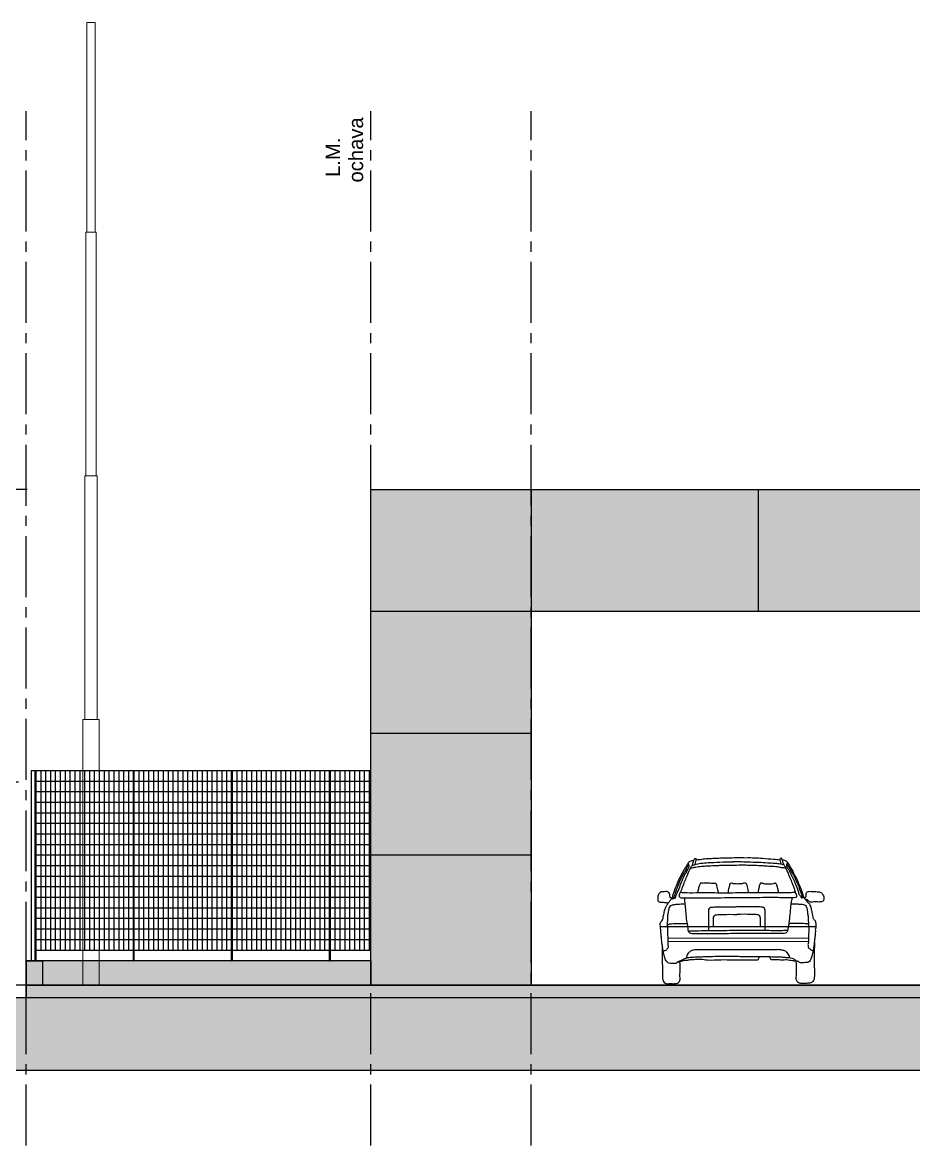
# Model space of a CAD drawing. Header units: inches. Extents: x -309 to 190, y -1585 to -1350.
# Drawn here: x -66.44 to -55.48, y -1454.48 to -1440.66 of the extents above; entities that cross this region are included whole.
import ezdxf

# ---------------------------------------------------------------- set-up
doc = ezdxf.new("R2010")
doc.units = ezdxf.units.IN
doc.header["$MEASUREMENT"] = 0
doc.header["$PDMODE"] = 3
doc.linetypes.add('CENTER2', pattern=[1.125, 0.75, -0.125, 0.125, -0.125])
doc.linetypes.add('HIDDEN', pattern=[0.375, 0.25, -0.125])
doc.layers.get('0').update_dxf_attribs({"color": 9, "linetype": 'CONTINUOUS'})
doc.layers.get('DEFPOINTS').update_dxf_attribs({"color": 9, "linetype": 'CONTINUOUS'})
for name, color, linetype in [('0.50', 9, 'CONTINUOUS'), ('CARP', 9, 'CONTINUOUS'), ('color gris', 9, 'CONTINUOUS'), ('COLOR MURO MUNI', 9, 'CONTINUOUS'), ('condensador', 9, 'HIDDEN'), ('COTAS 1.75', 9, 'CONTINUOUS'), ('lm', 9, 'HIDDEN'), ('referencias', 9, 'CONTINUOUS'), ('TEXT-CARP', 9, 'CONTINUOUS')]:
    doc.layers.add(name, color=color, linetype=linetype)
doc.layers.add('cota', color=9, linetype='CONTINUOUS', lineweight=9)
doc.styles.add('ARIAL', font='arial.ttf', dxfattribs={"height": 0.225})
doc.styles.add('COTAS', font='arial.ttf')
doc.dimstyles.new('FMR75', dxfattribs={"dimtxt": 0.13, "dimasz": 0.075, "dimexe": 0, "dimexo": 0, "dimgap": 0.06, "dimtad": 1, "dimzin": 4, "dimdsep": 46, "dimtxsty": 'COTAS', "dimblk1": 'ARCHTICK', "dimblk2": 'ARCHTICK', "dimsah": 1, "dimcen": 0.2, "dimclrd": 256, "dimclre": 9, "dimclrt": 2, "dimadec": 0, "dimazin": 0, "dimtfac": 1, "dimtmove": 2, "dimatfit": 3, "dimldrblk": 'ARCHTICK', "dimfxl": 1, "dimtvp": -0.8, "dimtolj": 1, "dimtzin": 0, "dimarcsym": 0})

# ---------------------------------------------------------------- blocks, each defined once
blk = doc.blocks.new('_ARCHTICK')
at = {"color": 0, "linetype": 'ByBlock', "const_width": 0.15}
blk.add_lwpolyline([(-0.5, -0.5), (0.5, 0.5)], dxfattribs=at)
blk = doc.blocks.new('*D100')
at = {"layer": 'COTAS 1.75', "color": 7, "lineweight": -2, "transparency": 16777216}
for p, q in [((-66.492, -1450.009), (-66.848, -1450.009)), ((-66.318, -1452.509), (-66.848, -1452.509))]:
    blk.add_line(p, q, dxfattribs=at)
at = {"layer": 'COTAS 1.75', "lineweight": -2, "transparency": 16777216}
blk.add_line((-66.848, -1452.509), (-66.848, -1450.009), dxfattribs=at)
at = {"layer": 'DEFPOINTS', "color": 0, "transparency": 16777216}
for p in [(-66.848, -1450.009), (-66.492, -1450.009), (-66.318, -1452.509)]:
    blk.add_point(p, dxfattribs=at)
at = {"layer": 'COTAS 1.75', "lineweight": -2, "transparency": 16777216, "xscale": 0.075, "yscale": 0.075, "zscale": 0.075}
for p, rotation in [((-66.848, -1450.009), 90), ((-66.848, -1452.509), 270)]:
    blk.add_blockref('_ARCHTICK', p, dxfattribs=dict(at, rotation=rotation))
at = {"layer": 'COTAS 1.75', "color": 2, "transparency": 16777216, "insert": (-67.011, -1451.259), "char_height": 0.2, "attachment_point": 5, "rotation": 90, "style": 'COTAS'}
blk.add_mtext('\\A1;2.50', dxfattribs=at)
blk = doc.blocks.new('*D101')
at = {"layer": 'COTAS 1.75', "color": 7, "lineweight": -2, "transparency": 16777216}
for p, q in [((-66.384, -1446.409), (-66.848, -1446.409)), ((-66.492, -1450.009), (-66.848, -1450.009))]:
    blk.add_line(p, q, dxfattribs=at)
at = {"layer": 'COTAS 1.75', "lineweight": -2, "transparency": 16777216}
blk.add_line((-66.848, -1450.009), (-66.848, -1446.409), dxfattribs=at)
at = {"layer": 'DEFPOINTS', "color": 0, "transparency": 16777216}
for p in [(-66.848, -1446.409), (-66.384, -1446.409), (-66.492, -1450.009)]:
    blk.add_point(p, dxfattribs=at)
at = {"layer": 'COTAS 1.75', "lineweight": -2, "transparency": 16777216, "xscale": 0.075, "yscale": 0.075, "zscale": 0.075}
for p, rotation in [((-66.848, -1446.409), 90), ((-66.848, -1450.009), 270)]:
    blk.add_blockref('_ARCHTICK', p, dxfattribs=dict(at, rotation=rotation))
at = {"layer": 'COTAS 1.75', "color": 2, "transparency": 16777216, "insert": (-67.011, -1448.209), "char_height": 0.2, "attachment_point": 5, "rotation": 90, "style": 'COTAS'}
blk.add_mtext('\\A1;3.60', dxfattribs=at)
blk = doc.blocks.new('qweqe')
at = {"color": 7}
for p, q in [((547.469, 120.459), (547.485, 120.458)), ((548.534, 120.457), (548.518, 120.456)), ((547.043, 119.614), (548.956, 119.614)), ((547.137, 119.477), (548.87, 119.473)), ((547.137, 119.434), (548.865, 119.43))]:
    blk.add_line(p, q, dxfattribs=at)
for points, knots in [([(547.399, 120.413), (547.368, 120.37), (547.363, 120.358), (547.345, 120.331), (547.325, 120.292), (547.303, 120.243), (547.273, 120.2), (547.257, 120.142), (547.23, 120.093), (547.216, 120.045), (547.205, 120.012), (547.199, 119.99), (547.193, 119.974), (547.184, 119.96), (547.166, 119.947), (547.152, 119.919), (547.121, 119.902), (547.116, 119.874), (547.104, 119.857), (547.104, 119.835), (547.095, 119.808), (547.088, 119.774), (547.084, 119.746), (547.081, 119.725), (547.072, 119.715), (547.065, 119.701), (547.049, 119.69), (547.047, 119.67), (547.045, 119.648), (547.044, 119.629), (547.043, 119.612), (547.045, 119.601), (547.054, 119.59), (547.047, 119.569), (547.052, 119.539), (547.053, 119.502), (547.063, 119.453), (547.064, 119.399), (547.076, 119.342), (547.083, 119.29), (547.095, 119.249), (547.103, 119.22), (547.116, 119.199), (547.131, 119.179), (547.161, 119.176), (547.191, 119.173), (547.22, 119.172), (547.243, 119.174), (547.253, 119.185), (547.264, 119.191), (547.274, 119.193), (547.288, 119.191), (547.296, 119.206), (547.312, 119.218), (547.338, 119.225), (547.369, 119.234), (547.413, 119.235), (547.471, 119.244), (547.544, 119.242), (547.63, 119.246), (547.751, 119.245), (547.874, 119.243), (547.988, 119.249), (548.086, 119.249), (548.193, 119.248), (548.301, 119.249), (548.383, 119.246), (548.445, 119.244), (548.502, 119.242), (548.561, 119.238), (548.614, 119.235), (548.66, 119.224), (548.694, 119.205), (548.725, 119.192), (548.747, 119.179), (548.757, 119.168), (548.767, 119.165), (548.79, 119.166), (548.818, 119.165), (548.851, 119.164), (548.87, 119.18), (548.889, 119.195), (548.898, 119.222), (548.907, 119.25), (548.918, 119.283), (548.924, 119.319), (548.928, 119.358), (548.934, 119.397), (548.941, 119.436), (548.943, 119.479), (548.949, 119.52), (548.953, 119.562), (548.954, 119.599), (548.959, 119.629), (548.96, 119.652), (548.956, 119.667), (548.944, 119.682), (548.933, 119.699), (548.92, 119.717), (548.923, 119.736), (548.92, 119.757), (548.911, 119.782), (548.908, 119.81), (548.901, 119.836), (548.886, 119.861), (548.872, 119.891), (548.85, 119.921), (548.833, 119.945), (548.819, 119.962), (548.802, 119.96), (548.79, 119.967), (548.771, 119.968), (548.768, 119.994), (548.746, 120.036), (548.723, 120.097), (548.701, 120.159), (548.677, 120.213), (548.651, 120.261), (548.629, 120.304), (548.616, 120.329), (548.607, 120.345), (548.604, 120.358), (548.604, 120.372), (548.608, 120.385), (548.613, 120.397), (548.61, 120.409), (548.601, 120.415), (548.586, 120.426), (548.567, 120.431), (548.552, 120.435), (548.544, 120.436), (548.544, 120.437)], [0.1427516, 0.1427516, 0.1427516, 0.1427516, 0.1441207, 0.1491577, 0.1592131, 0.1662954, 0.1767689, 0.1855494, 0.1967554, 0.2051715, 0.2106866, 0.2148044, 0.2165516, 0.2192272, 0.2231216, 0.2279667, 0.2344574, 0.2396988, 0.2417508, 0.2447679, 0.2503915, 0.2562398, 0.2625008, 0.2646156, 0.2670974, 0.2692619, 0.2723491, 0.2761324, 0.2791232, 0.2837165, 0.2857809, 0.2876726, 0.2890104, 0.2927793, 0.2976017, 0.3047458, 0.3115836, 0.3228817, 0.3319707, 0.341553, 0.3493995, 0.3535351, 0.3570373, 0.3619053, 0.3651923, 0.3718659, 0.3771463, 0.3804333, 0.3827283, 0.3845789, 0.3866954, 0.3880729, 0.3909937, 0.3942555, 0.398394, 0.4040732, 0.4109949, 0.4202495, 0.4340319, 0.4481112, 0.4641835, 0.4954098, 0.51109, 0.5223418, 0.545301, 0.5652758, 0.5772893, 0.5873935, 0.5965795, 0.6064622, 0.6172914, 0.6239172, 0.6299773, 0.6370636, 0.6412013, 0.6429937, 0.6444456, 0.6465118, 0.6543688, 0.6589833, 0.6626123, 0.6668312, 0.6710489, 0.6763449, 0.6821303, 0.6886547, 0.6948862, 0.702056, 0.7087711, 0.7149814, 0.7239743, 0.7301846, 0.7361529, 0.7430687, 0.7453625, 0.747978, 0.7507787, 0.7551725, 0.7585599, 0.7610831, 0.7645543, 0.7695644, 0.7744681, 0.7790389, 0.7829391, 0.7892012, 0.7959495, 0.8016858, 0.8046248, 0.8060023, 0.8100116, 0.8119047, 0.8143755, 0.8213364, 0.8372718, 0.8468576, 0.8551737, 0.8673872, 0.8746748, 0.879399, 0.8819641, 0.8838557, 0.8861495, 0.8889869, 0.8911018, 0.8925526, 0.894527, 0.8969663, 0.9012549, 0.9047667, 0.9051149, 0.9051149, 0.9051149, 0.9051149]), ([(547.395, 120.407), (547.397, 120.401), (547.402, 120.39), (547.409, 120.374), (547.403, 120.359), (547.396, 120.343), (547.381, 120.324), (547.364, 120.294), (547.35, 120.254), (547.326, 120.218), (547.312, 120.177), (547.293, 120.138), (547.275, 120.092), (547.259, 120.052), (547.255, 120.019), (547.238, 120.002), (547.233, 119.986), (547.222, 119.971), (547.208, 119.977), (547.198, 119.977), (547.194, 119.976)], [0.00393246, 0.00393246, 0.00393246, 0.00393246, 0.00694879, 0.01010811, 0.01212537, 0.01485463, 0.01885172, 0.0245582, 0.03238138, 0.04019022, 0.04641738, 0.05424055, 0.06257681, 0.07160269, 0.07590429, 0.07928738, 0.08300537, 0.08496544, 0.08747661, 0.08969513, 0.08969513, 0.08969513, 0.08969513]), ([(547.437, 120.377), (547.44, 120.389), (547.449, 120.413), (547.459, 120.44), (547.465, 120.457), (547.469, 120.459)], [0.00089717, 0.00089717, 0.00089717, 0.00089717, 0.00705848, 0.01367692, 0.01585466, 0.01585466, 0.01585466, 0.01585466]), ([(547.472, 120.389), (547.475, 120.4), (547.481, 120.422), (547.486, 120.445), (547.485, 120.457)], [0.0017489, 0.0017489, 0.0017489, 0.0017489, 0.00757716, 0.01366641, 0.01366641, 0.01366641, 0.01366641]), ([(548.18, 120.465), (548.154, 120.465), (548.092, 120.466), (548.002, 120.468), (547.9, 120.466), (547.802, 120.468), (547.687, 120.458), (547.582, 120.451), (547.51, 120.445), (547.484, 120.44)], [0, 0, 0, 0, 0.0130865, 0.0315417, 0.0459743, 0.0647681, 0.0815991, 0.1048393, 0.1182554, 0.1182554, 0.1182554, 0.1182554]), ([(548.518, 120.44), (548.507, 120.442), (548.472, 120.444), (548.41, 120.455), (548.334, 120.457), (548.256, 120.462), (548.206, 120.463), (548.18, 120.464)], [0.90956096, 0.90956096, 0.90956096, 0.90956096, 0.91516129, 0.92740666, 0.94165728, 0.95360429, 0.96715149, 0.96715149, 0.96715149, 0.96715149]), ([(548.529, 120.387), (548.526, 120.398), (548.521, 120.42), (548.517, 120.444), (548.518, 120.456)], [0.0017489, 0.0017489, 0.0017489, 0.0017489, 0.00757716, 0.01366641, 0.01366641, 0.01366641, 0.01366641]), ([(548.563, 120.374), (548.561, 120.386), (548.552, 120.41), (548.544, 120.438), (548.537, 120.454), (548.534, 120.457)], [0.00089717, 0.00089717, 0.00089717, 0.00089717, 0.00705848, 0.01367692, 0.01585466, 0.01585466, 0.01585466, 0.01585466]), ([(547.67, 119.57), (547.669, 119.582), (547.667, 119.615), (547.671, 119.665), (547.665, 119.724), (547.669, 119.773), (547.666, 119.813), (547.672, 119.836), (547.681, 119.851), (547.698, 119.859), (547.733, 119.859), (547.824, 119.865), (547.922, 119.862), (547.998, 119.863), (548.015, 119.864)], [0, 0, 0, 0, 0.006094, 0.0168189, 0.0258234, 0.0362585, 0.0417659, 0.0459866, 0.0480774, 0.0504159, 0.0550938, 0.0658437, 0.0966014, 0.1049292, 0.1049292, 0.1049292, 0.1049292]), ([(548.36, 119.57), (548.36, 119.582), (548.362, 119.615), (548.358, 119.665), (548.365, 119.724), (548.361, 119.773), (548.364, 119.813), (548.357, 119.836), (548.348, 119.851), (548.331, 119.859), (548.296, 119.859), (548.206, 119.865), (548.108, 119.862), (548.031, 119.863), (548.015, 119.864)], [0, 0, 0, 0, 0.006094, 0.0168189, 0.0258234, 0.0362585, 0.0417659, 0.0459866, 0.0480774, 0.0504159, 0.0550938, 0.0658437, 0.0966014, 0.1049292, 0.1049292, 0.1049292, 0.1049292]), ([(547.725, 119.614), (547.724, 119.619), (547.723, 119.644), (547.726, 119.679), (547.723, 119.719), (547.73, 119.742), (547.739, 119.757), (547.756, 119.765), (547.791, 119.765), (547.878, 119.771), (547.957, 119.769), (548.015, 119.769)], [0.02353949, 0.02353949, 0.02353949, 0.02353949, 0.0258234, 0.03625846, 0.04176585, 0.04598659, 0.04807738, 0.05041587, 0.05509377, 0.06584368, 0.09515876, 0.09515876, 0.09515876, 0.09515876]), ([(548.305, 119.614), (548.305, 119.619), (548.306, 119.644), (548.303, 119.679), (548.306, 119.719), (548.3, 119.742), (548.291, 119.757), (548.274, 119.765), (548.239, 119.765), (548.151, 119.771), (548.072, 119.769), (548.015, 119.769)], [0.02353949, 0.02353949, 0.02353949, 0.02353949, 0.0258234, 0.03625846, 0.04176585, 0.04598659, 0.04807738, 0.05041587, 0.05509377, 0.06584368, 0.09515876, 0.09515876, 0.09515876, 0.09515876])]:
    blk.add_open_spline(points, degree=3, knots=knots, dxfattribs=at)
for points in [[(548.064, 120.418), (547.988, 120.419), (547.879, 120.415), (547.75, 120.411), (547.636, 120.404), (547.545, 120.399), (547.485, 120.392), (547.458, 120.386), (547.444, 120.382), (547.435, 120.374), (547.424, 120.358), (547.387, 120.276), (547.363, 120.217), (547.336, 120.153), (547.316, 120.099), (547.299, 120.045), (547.288, 120.018), (547.282, 120.001), (547.283, 119.989), (547.286, 119.981), (547.295, 119.975), (547.328, 119.973), (547.425, 119.973), (547.509, 119.975), (547.665, 119.975), (547.799, 119.973), (547.968, 119.972), (548.091, 119.972), (548.248, 119.969), (548.377, 119.969), (548.513, 119.969), (548.578, 119.969), (548.642, 119.968), (548.686, 119.968), (548.71, 119.972), (548.719, 119.98), (548.723, 119.986), (548.722, 120.007), (548.695, 120.075), (548.666, 120.151), (548.639, 120.217), (548.599, 120.312), (548.578, 120.354), (548.571, 120.367), (548.561, 120.372), (548.541, 120.38), (548.515, 120.385), (548.48, 120.393), (548.301, 120.409), (548.154, 120.416), (548.063, 120.417)], [(548.612, 120.401), (548.625, 120.388), (548.637, 120.364), (548.661, 120.327), (548.684, 120.288), (548.709, 120.241), (548.734, 120.191), (548.755, 120.138), (548.779, 120.078), (548.794, 120.03), (548.809, 119.989), (548.813, 119.976), (548.821, 119.971), (548.824, 119.959)], [(547.402, 120.387), (547.39, 120.372), (547.372, 120.346), (547.357, 120.317), (547.332, 120.275), (547.309, 120.231), (547.292, 120.189), (547.265, 120.137), (547.244, 120.077), (547.229, 120.036), (547.217, 119.996), (547.211, 119.976)], [(548.609, 120.386), (548.626, 120.361), (548.639, 120.328), (548.662, 120.287), (548.688, 120.238), (548.72, 120.176), (548.738, 120.13), (548.756, 120.087), (548.771, 120.044), (548.78, 120.012), (548.792, 119.98), (548.798, 119.962)], [(547.505, 120.036), (547.506, 120.062), (547.511, 120.088), (547.519, 120.115), (547.53, 120.138), (547.536, 120.148), (547.544, 120.151), (547.555, 120.151), (547.559, 120.148), (547.584, 120.142), (547.604, 120.141), (547.634, 120.141), (547.665, 120.142), (547.687, 120.145), (547.699, 120.149), (547.711, 120.152), (547.718, 120.154), (547.728, 120.147), (547.733, 120.138), (547.74, 120.119), (547.746, 120.092), (547.752, 120.068), (547.753, 120.045), (547.756, 120.034)], [(548.242, 120.033), (548.245, 120.046), (548.251, 120.071), (548.258, 120.102), (548.261, 120.117), (548.268, 120.139), (548.28, 120.15), (548.288, 120.151), (548.302, 120.149), (548.318, 120.149), (548.348, 120.152), (548.378, 120.153), (548.401, 120.153), (548.421, 120.151), (548.438, 120.151), (548.459, 120.154), (548.468, 120.146), (548.475, 120.13), (548.483, 120.108), (548.49, 120.085), (548.495, 120.06), (548.494, 120.034)], [(547.188, 119.978), (547.167, 119.981), (547.162, 120.008), (547.161, 120.032), (547.15, 120.045), (547.131, 120.052), (547.108, 120.052), (547.06, 120.05), (547.026, 120.047), (546.984, 120.04), (546.967, 120.027), (546.958, 120.011), (546.948, 119.984), (546.948, 119.951), (546.952, 119.939), (546.963, 119.928), (546.984, 119.922), (547.004, 119.921), (547.044, 119.922), (547.085, 119.92), (547.113, 119.921), (547.123, 119.925), (547.132, 119.931), (547.144, 119.945), (547.153, 119.948), (547.16, 119.95), (547.171, 119.949)], [(548.825, 119.97), (548.835, 119.975), (548.838, 119.983), (548.842, 120.001), (548.841, 120.014), (548.851, 120.032), (548.862, 120.043), (548.872, 120.049), (548.892, 120.049), (548.929, 120.046), (548.948, 120.045), (548.97, 120.03), (548.979, 120.013), (548.987, 119.994), (548.989, 119.977), (548.99, 119.962), (548.99, 119.95), (548.985, 119.933), (548.973, 119.923), (548.954, 119.919), (548.922, 119.917), (548.888, 119.913), (548.866, 119.913), (548.853, 119.915)], [(547.349, 119.898), (547.306, 119.9), (547.255, 119.896), (547.212, 119.893), (547.185, 119.886), (547.169, 119.88), (547.164, 119.866), (547.153, 119.839), (547.149, 119.801), (547.142, 119.757), (547.138, 119.708), (547.136, 119.667), (547.133, 119.617), (547.132, 119.551), (547.135, 119.477), (547.133, 119.443), (547.136, 119.417), (547.141, 119.4), (547.139, 119.376), (547.135, 119.358), (547.128, 119.352), (547.113, 119.339), (547.08, 119.324)], [(548.652, 119.892), (548.702, 119.893), (548.739, 119.891), (548.794, 119.885), (548.83, 119.874), (548.85, 119.853), (548.855, 119.834), (548.863, 119.793), (548.869, 119.749), (548.869, 119.71), (548.873, 119.662), (548.873, 119.626), (548.87, 119.583), (548.87, 119.532), (548.865, 119.46), (548.865, 119.431), (548.863, 119.378), (548.866, 119.353), (548.876, 119.341), (548.886, 119.327), (548.903, 119.321), (548.925, 119.316)], [(547.137, 119.648), (547.149, 119.651), (547.175, 119.654), (547.219, 119.655), (547.317, 119.656), (547.376, 119.659)], [(547.391, 119.569), (547.482, 119.568), (547.706, 119.569), (547.982, 119.569), (548.235, 119.567), (548.487, 119.564), (548.61, 119.564)], [(548.627, 119.658), (548.641, 119.654), (548.67, 119.652), (548.719, 119.652), (548.82, 119.65), (548.841, 119.648), (548.851, 119.647), (548.861, 119.641), (548.871, 119.641)], [(547.616, 119.245), (547.607, 119.229), (547.602, 119.22), (547.593, 119.213), (547.573, 119.213), (547.517, 119.214), (547.478, 119.211), (547.433, 119.211), (547.401, 119.212), (547.369, 119.207), (547.333, 119.202), (547.309, 119.197), (547.297, 119.197)]]:
    blk.add_spline(points, degree=3, dxfattribs=at)
for points, start_tangent, end_tangent in [([(547.394, 120.406), (547.403, 120.418), (547.416, 120.426), (547.44, 120.434), (547.458, 120.436)], (0.593425, 0.80489), (0.992356, 0.123409)), ([(547.418, 120.335), (547.456, 120.341), (547.499, 120.349), (547.579, 120.358), (547.663, 120.362), (547.724, 120.367), (547.829, 120.369), (547.902, 120.373), (548.02, 120.372), (548.104, 120.371), (548.218, 120.369), (548.266, 120.367), (548.36, 120.362), (548.434, 120.358), (548.505, 120.35), (548.539, 120.344), (548.591, 120.335)], (0.904907, 0.425609), (0.999412, -0.034278)), ([(547.873, 120.034), (547.876, 120.062), (547.881, 120.09), (547.891, 120.125), (547.897, 120.145), (547.911, 120.151), (547.927, 120.153), (547.941, 120.148), (547.958, 120.145), (547.979, 120.144), (548.006, 120.142), (548.034, 120.145), (548.06, 120.146), (548.073, 120.151), (548.077, 120.154), (548.088, 120.154), (548.102, 120.143), (548.108, 120.121), (548.118, 120.085), (548.124, 120.05), (548.125, 120.032)], (0.033863, 0.999426), (0.35577, -0.934573)), ([(547.34, 119.971), (547.344, 119.941), (547.351, 119.903), (547.357, 119.84), (547.364, 119.773), (547.369, 119.725), (547.375, 119.669), (547.383, 119.617), (547.391, 119.575), (547.396, 119.557), (547.404, 119.547), (547.416, 119.538), (547.45, 119.533), (547.517, 119.534), (547.72, 119.534), (547.936, 119.533), (548.144, 119.531), (548.37, 119.53), (548.528, 119.529), (548.581, 119.532), (548.601, 119.542), (548.61, 119.559), (548.617, 119.596), (548.634, 119.719), (548.644, 119.81), (548.652, 119.897), (548.658, 119.967)], (0.077473, -0.996994), (0.074071, 0.997253)), ([(547.063, 119.422), (547.061, 119.085), (547.06, 119.03), (547.064, 118.991), (547.064, 118.971), (547.073, 118.955), (547.089, 118.934), (547.107, 118.925), (547.159, 118.92), (547.215, 118.917), (547.261, 118.93), (547.282, 118.961), (547.285, 118.993), (547.281, 119.079), (547.285, 119.193)], (-0.012801, -0.999918), (0.019428, 0.999811)), ([(547.367, 119.234), (547.369, 119.253), (547.38, 119.275), (547.397, 119.298), (547.427, 119.319), (547.451, 119.326), (547.49, 119.334), (547.521, 119.334), (547.632, 119.332), (547.908, 119.334), (548.124, 119.333), (548.336, 119.334), (548.49, 119.332), (548.531, 119.331), (548.556, 119.328), (548.586, 119.315), (548.604, 119.302), (548.623, 119.28), (548.632, 119.257), (548.635, 119.23)], (0.190198, 0.981746), (0.086844, -0.996222)), ([(548.936, 119.366), (548.932, 119.053), (548.931, 118.994), (548.929, 118.963), (548.919, 118.942), (548.899, 118.922), (548.849, 118.916), (548.817, 118.916), (548.762, 118.919), (548.733, 118.931), (548.717, 118.954), (548.716, 119.002), (548.714, 119.07), (548.716, 119.183)], (-0.040779, -0.999168), (0.060714, 0.998155)), ([(547.742, 119.247), (547.747, 119.232), (547.754, 119.218), (547.757, 119.209), (547.77, 119.205), (547.791, 119.205), (548.064, 119.205), (548.21, 119.207), (548.377, 119.205), (548.458, 119.213), (548.506, 119.212), (548.583, 119.209), (548.628, 119.203), (548.689, 119.193), (548.742, 119.182)], (0.525514, -0.850785), (0.941191, 0.337876))]:
    blk.add_spline(points, degree=3, dxfattribs=dict(at, start_tangent=start_tangent, end_tangent=end_tangent))
at = {"color": 7, "start_tangent": (0.958706, -0.284399)}
blk.add_spline([(547.296, 120.039), (547.366, 120.035), (547.488, 120.033), (547.683, 120.033), (547.845, 120.032), (548.031, 120.032), (548.183, 120.031), (548.322, 120.033), (548.486, 120.033), (548.629, 120.032), (548.71, 120.037)], degree=3, dxfattribs=at)

msp = doc.modelspace()

# ---------------------------------------------------------------- hatches: boundary and pattern name
at = {"layer": '0.50'}
h = msp.add_hatch(dxfattribs=at)
h.set_pattern_fill('ANSI36', color=256, scale=0.4)
h.set_pattern_definition([(45, (-166.7372, 54.537745), (0.0265165043, 0.0972271824), [0.125, -0.025, 0, -0.025])])
edge = h.paths.add_edge_path()
edge.add_line((33.623, -1452.659), (37.603, -1452.659))
edge.add_line((37.603, -1452.659), (37.603, -1452.759))
edge.add_arc((41.603, -1651.249), 198.531, 88.84553, 91.15447, ccw=False)
edge.add_line((45.603, -1452.759), (45.603, -1453.559))
edge.add_line((45.603, -1453.559), (33.623, -1453.559))
edge.add_line((33.623, -1453.559), (33.623, -1452.659))
edge = h.paths.add_edge_path()
edge.add_arc((-74.397, -1622.438), 169.727, 88.64957, 91.35043, ccw=False)
edge.add_line((-70.397, -1452.759), (-70.397, -1452.659))
edge.add_line((-70.397, -1452.659), (33.623, -1452.659))
edge.add_line((33.623, -1452.659), (33.623, -1453.559))
edge.add_line((33.623, -1453.559), (-70.397, -1453.559))
edge.add_line((-70.397, -1453.559), (-78.397, -1453.559))
edge.add_line((-78.397, -1453.559), (-78.397, -1452.759))
at = {"layer": 'color gris'}
for points in [[(-66.196, -1452.209), (-66.396, -1452.209), (-66.396, -1452.509), (-66.196, -1452.509)], [(-32.287, -1452.509), (-66.396, -1452.509), (-66.396, -1452.659), (-32.287, -1452.659)]]:
    msp.add_hatch(color=256, dxfattribs=at).paths.add_polyline_path(points)
at = {"layer": 'color gris', "linetype": 'Continuous'}
h = msp.add_hatch(color=256, dxfattribs=at)
h.dxf.hatch_style = 1
h.paths.add_polyline_path([(-62.156, -1452.209), (-62.156, -1452.509), (-66.197, -1452.509), (-66.197, -1452.209)])
at = {"layer": 'referencias', "linetype": 'Continuous', "lineweight": 5}
h = msp.add_hatch(color=256, dxfattribs=at)
h.dxf.hatch_style = 1
h.paths.add_polyline_path([(-32.257, -1446.409), (-62.156, -1446.409), (-62.156, -1452.509), (-60.186, -1452.509), (-60.186, -1447.909), (-32.257, -1447.909)])

# ---------------------------------------------------------------- linework, layer by layer
at = {"linetype": 'Continuous'}
for p, q in [((-62.157, -1449.869), (-66.286, -1449.869)), ((-65.079, -1449.869), (-66.286, -1449.869)), ((-66.286, -1449.869), (-66.286, -1452.079)), ((-66.286, -1449.869), (-66.286, -1452.079)), ((-66.286, -1452.079), (-66.286, -1449.869)), ((-66.279, -1449.869), (-66.279, -1452.079)), ((-66.279, -1449.869), (-66.279, -1452.079)), ((-66.279, -1452.079), (-66.279, -1449.869)), ((-66.219, -1449.869), (-66.219, -1452.079)), ((-66.159, -1449.869), (-66.159, -1452.079)), ((-66.099, -1449.869), (-66.099, -1452.079)), ((-66.039, -1449.869), (-66.039, -1452.079)), ((-65.979, -1449.869), (-65.979, -1452.079)), ((-65.919, -1449.869), (-65.919, -1452.079)), ((-65.859, -1449.869), (-65.859, -1452.079)), ((-65.799, -1449.869), (-65.799, -1452.079)), ((-65.739, -1449.869), (-65.739, -1452.079)), ((-65.679, -1449.869), (-65.679, -1452.079)), ((-65.619, -1449.869), (-65.619, -1452.079)), ((-65.559, -1449.869), (-65.559, -1452.079)), ((-65.499, -1449.869), (-65.499, -1452.079)), ((-65.439, -1449.869), (-65.439, -1452.079)), ((-65.379, -1449.869), (-65.379, -1452.079)), ((-65.319, -1449.869), (-65.319, -1452.079)), ((-65.259, -1449.869), (-65.259, -1452.079)), ((-65.199, -1449.869), (-65.199, -1452.079)), ((-65.139, -1449.869), (-65.139, -1452.079)), ((-63.872, -1449.869), (-65.079, -1449.869)), ((-65.079, -1449.869), (-65.079, -1452.079)), ((-65.079, -1449.869), (-65.079, -1452.079)), ((-65.079, -1452.079), (-65.079, -1449.869)), ((-65.079, -1449.869), (-65.079, -1452.079)), ((-65.079, -1449.869), (-65.079, -1452.079)), ((-65.079, -1452.079), (-65.079, -1449.869)), ((-65.072, -1449.869), (-65.072, -1452.079)), ((-65.072, -1449.869), (-65.072, -1452.079)), ((-65.072, -1452.079), (-65.072, -1449.869)), ((-65.072, -1449.869), (-65.072, -1452.079)), ((-65.072, -1449.869), (-65.072, -1452.079)), ((-65.072, -1452.079), (-65.072, -1449.869)), ((-65.012, -1449.869), (-65.012, -1452.079)), ((-65.012, -1449.869), (-65.012, -1452.079)), ((-64.952, -1449.869), (-64.952, -1452.079)), ((-64.892, -1449.869), (-64.892, -1452.079)), ((-64.832, -1449.869), (-64.832, -1452.079)), ((-64.772, -1449.869), (-64.772, -1452.079)), ((-64.712, -1449.869), (-64.712, -1452.079)), ((-64.652, -1449.869), (-64.652, -1452.079)), ((-64.592, -1449.869), (-64.592, -1452.079)), ((-64.532, -1449.869), (-64.532, -1452.079)), ((-64.472, -1449.869), (-64.472, -1452.079)), ((-64.412, -1449.869), (-64.412, -1452.079)), ((-64.352, -1449.869), (-64.352, -1452.079)), ((-64.292, -1449.869), (-64.292, -1452.079)), ((-64.232, -1449.869), (-64.232, -1452.079)), ((-64.172, -1449.869), (-64.172, -1452.079)), ((-64.112, -1449.869), (-64.112, -1452.079)), ((-64.052, -1449.869), (-64.052, -1452.079)), ((-63.992, -1449.869), (-63.992, -1452.079)), ((-63.932, -1449.869), (-63.932, -1452.079)), ((-62.665, -1449.869), (-63.872, -1449.869)), ((-63.872, -1449.869), (-63.872, -1452.079)), ((-63.872, -1449.869), (-63.872, -1452.079)), ((-63.872, -1452.079), (-63.872, -1449.869)), ((-63.872, -1449.869), (-63.872, -1452.079)), ((-63.872, -1449.869), (-63.872, -1452.079)), ((-63.872, -1452.079), (-63.872, -1449.869)), ((-63.865, -1449.869), (-63.865, -1452.079)), ((-63.865, -1449.869), (-63.865, -1452.079)), ((-63.865, -1452.079), (-63.865, -1449.869)), ((-63.865, -1449.869), (-63.865, -1452.079)), ((-63.865, -1449.869), (-63.865, -1452.079)), ((-63.865, -1452.079), (-63.865, -1449.869)), ((-63.805, -1449.869), (-63.805, -1452.079)), ((-63.805, -1449.869), (-63.805, -1452.079)), ((-63.745, -1449.869), (-63.745, -1452.079)), ((-63.685, -1449.869), (-63.685, -1452.079)), ((-63.625, -1449.869), (-63.625, -1452.079)), ((-63.565, -1449.869), (-63.565, -1452.079)), ((-63.505, -1449.869), (-63.505, -1452.079)), ((-63.445, -1449.869), (-63.445, -1452.079)), ((-63.385, -1449.869), (-63.385, -1452.079)), ((-63.325, -1449.869), (-63.325, -1452.079)), ((-63.265, -1449.869), (-63.265, -1452.079)), ((-63.205, -1449.869), (-63.205, -1452.079)), ((-63.145, -1449.869), (-63.145, -1452.079)), ((-63.085, -1449.869), (-63.085, -1452.079)), ((-63.025, -1449.869), (-63.025, -1452.079)), ((-62.965, -1449.869), (-62.965, -1452.079)), ((-62.905, -1449.869), (-62.905, -1452.079)), ((-62.845, -1449.869), (-62.845, -1452.079)), ((-62.785, -1449.869), (-62.785, -1452.079)), ((-62.725, -1449.869), (-62.725, -1452.079)), ((-62.157, -1449.869), (-62.665, -1449.869)), ((-62.665, -1449.869), (-62.665, -1452.079)), ((-62.665, -1449.869), (-62.665, -1452.079)), ((-62.665, -1452.079), (-62.665, -1449.869)), ((-62.665, -1449.869), (-62.665, -1452.079)), ((-62.665, -1449.869), (-62.665, -1452.079)), ((-62.665, -1452.079), (-62.665, -1449.869)), ((-62.658, -1449.869), (-62.658, -1452.079)), ((-62.658, -1449.869), (-62.658, -1452.079)), ((-62.658, -1452.079), (-62.658, -1449.869)), ((-62.658, -1449.869), (-62.658, -1452.079)), ((-62.658, -1449.869), (-62.658, -1452.079)), ((-62.658, -1452.079), (-62.658, -1449.869)), ((-62.598, -1449.869), (-62.598, -1452.079)), ((-62.598, -1449.869), (-62.598, -1452.079)), ((-62.538, -1449.869), (-62.538, -1452.079)), ((-62.478, -1449.869), (-62.478, -1452.079)), ((-62.418, -1449.869), (-62.418, -1452.079)), ((-62.358, -1449.869), (-62.358, -1452.079)), ((-62.298, -1449.869), (-62.298, -1452.079)), ((-62.238, -1449.869), (-62.238, -1452.079)), ((-62.178, -1449.869), (-62.178, -1452.079)), ((-62.157, -1449.999), (-66.286, -1449.999)), ((-62.157, -1450.129), (-66.286, -1450.129)), ((-65.079, -1449.999), (-66.279, -1449.999)), ((-65.079, -1450.129), (-66.279, -1450.129)), ((-63.872, -1449.999), (-65.072, -1449.999)), ((-63.872, -1450.129), (-65.072, -1450.129)), ((-62.665, -1449.999), (-63.865, -1449.999)), ((-62.665, -1450.129), (-63.865, -1450.129)), ((-62.157, -1449.999), (-62.658, -1449.999)), ((-62.157, -1450.129), (-62.658, -1450.129)), ((-62.157, -1450.259), (-66.286, -1450.259)), ((-65.079, -1450.259), (-66.279, -1450.259)), ((-63.872, -1450.259), (-65.072, -1450.259)), ((-62.665, -1450.259), (-63.865, -1450.259)), ((-62.157, -1450.259), (-62.658, -1450.259)), ((-62.157, -1450.389), (-66.286, -1450.389)), ((-65.079, -1450.389), (-66.279, -1450.389)), ((-63.872, -1450.389), (-65.072, -1450.389)), ((-62.665, -1450.389), (-63.865, -1450.389)), ((-62.157, -1450.389), (-62.658, -1450.389)), ((-62.157, -1450.519), (-66.286, -1450.519)), ((-65.079, -1450.519), (-66.279, -1450.519)), ((-63.872, -1450.519), (-65.072, -1450.519)), ((-62.665, -1450.519), (-63.865, -1450.519)), ((-62.157, -1450.519), (-62.658, -1450.519)), ((-62.157, -1450.649), (-66.286, -1450.649)), ((-65.079, -1450.649), (-66.279, -1450.649)), ((-63.872, -1450.649), (-65.072, -1450.649)), ((-62.665, -1450.649), (-63.865, -1450.649)), ((-62.157, -1450.649), (-62.658, -1450.649)), ((-62.157, -1450.779), (-66.286, -1450.779)), ((-65.079, -1450.779), (-66.279, -1450.779)), ((-63.872, -1450.779), (-65.072, -1450.779)), ((-62.665, -1450.779), (-63.865, -1450.779)), ((-62.157, -1450.779), (-62.658, -1450.779)), ((-62.157, -1450.909), (-66.286, -1450.909)), ((-65.079, -1450.909), (-66.279, -1450.909)), ((-63.872, -1450.909), (-65.072, -1450.909)), ((-62.665, -1450.909), (-63.865, -1450.909)), ((-62.157, -1450.909), (-62.658, -1450.909)), ((-62.157, -1451.039), (-66.286, -1451.039)), ((-65.079, -1451.039), (-66.279, -1451.039)), ((-63.872, -1451.039), (-65.072, -1451.039)), ((-62.665, -1451.039), (-63.865, -1451.039)), ((-62.157, -1451.039), (-62.658, -1451.039)), ((-62.157, -1451.169), (-66.286, -1451.169)), ((-65.079, -1451.169), (-66.279, -1451.169)), ((-63.872, -1451.169), (-65.072, -1451.169)), ((-62.665, -1451.169), (-63.865, -1451.169)), ((-62.157, -1451.169), (-62.658, -1451.169)), ((-62.157, -1451.299), (-66.286, -1451.299)), ((-65.079, -1451.299), (-66.279, -1451.299)), ((-63.872, -1451.299), (-65.072, -1451.299)), ((-62.665, -1451.299), (-63.865, -1451.299)), ((-62.157, -1451.299), (-62.658, -1451.299)), ((-62.157, -1451.429), (-66.286, -1451.429)), ((-65.079, -1451.429), (-66.279, -1451.429)), ((-63.872, -1451.429), (-65.072, -1451.429)), ((-62.665, -1451.429), (-63.865, -1451.429)), ((-62.157, -1451.429), (-62.658, -1451.429)), ((-62.157, -1451.559), (-66.286, -1451.559)), ((-65.079, -1451.559), (-66.279, -1451.559)), ((-63.872, -1451.559), (-65.072, -1451.559)), ((-62.665, -1451.559), (-63.865, -1451.559)), ((-62.157, -1451.559), (-62.658, -1451.559)), ((-62.157, -1451.689), (-66.286, -1451.689)), ((-65.079, -1451.689), (-66.279, -1451.689)), ((-63.872, -1451.689), (-65.072, -1451.689)), ((-62.665, -1451.689), (-63.865, -1451.689)), ((-62.157, -1451.689), (-62.658, -1451.689)), ((-62.157, -1451.819), (-66.286, -1451.819)), ((-65.079, -1451.819), (-66.279, -1451.819)), ((-63.872, -1451.819), (-65.072, -1451.819)), ((-62.665, -1451.819), (-63.865, -1451.819)), ((-62.157, -1451.819), (-62.658, -1451.819)), ((-62.157, -1451.949), (-66.286, -1451.949)), ((-65.079, -1451.949), (-66.279, -1451.949)), ((-63.872, -1451.949), (-65.072, -1451.949)), ((-62.665, -1451.949), (-63.865, -1451.949)), ((-62.157, -1451.949), (-62.658, -1451.949)), ((-62.157, -1452.079), (-66.286, -1452.079)), ((-65.079, -1452.079), (-66.286, -1452.079)), ((-63.872, -1452.079), (-65.079, -1452.079)), ((-62.665, -1452.079), (-63.872, -1452.079)), ((-62.157, -1452.079), (-62.665, -1452.079)), ((-62.156, -1452.209), (-66.397, -1452.209)), ((-66.396, -1452.209), (-66.396, -1452.509)), ((-66.396, -1452.209), (-66.396, -1452.509)), ((-62.156, -1452.209), (-62.156, -1452.509)), ((-62.157, -1452.509), (-66.397, -1452.509)), ((-62.157, -1452.509), (-66.397, -1452.509))]:
    msp.add_line(p, q, dxfattribs=at)
for points in [[(-66.286, -1449.869), (-66.336, -1449.869), (-66.336, -1452.209), (-66.286, -1452.209)], [(-66.279, -1449.869), (-66.286, -1449.869), (-66.286, -1452.209), (-66.279, -1452.209)], [(-66.286, -1449.869), (-66.279, -1449.869), (-66.279, -1452.209), (-66.286, -1452.209)], [(-65.072, -1449.869), (-65.079, -1449.869), (-65.079, -1452.209), (-65.072, -1452.209)], [(-65.079, -1449.869), (-65.072, -1449.869), (-65.072, -1452.209), (-65.079, -1452.209)], [(-65.072, -1449.869), (-65.079, -1449.869), (-65.079, -1452.209), (-65.072, -1452.209)], [(-65.079, -1449.869), (-65.072, -1449.869), (-65.072, -1452.209), (-65.079, -1452.209)], [(-63.865, -1449.869), (-63.872, -1449.869), (-63.872, -1452.209), (-63.865, -1452.209)], [(-63.872, -1449.869), (-63.865, -1449.869), (-63.865, -1452.209), (-63.872, -1452.209)], [(-63.865, -1449.869), (-63.872, -1449.869), (-63.872, -1452.209), (-63.865, -1452.209)], [(-63.872, -1449.869), (-63.865, -1449.869), (-63.865, -1452.209), (-63.872, -1452.209)], [(-62.658, -1449.869), (-62.665, -1449.869), (-62.665, -1452.209), (-62.658, -1452.209)], [(-62.665, -1449.869), (-62.658, -1449.869), (-62.658, -1452.209), (-62.665, -1452.209)], [(-62.658, -1449.869), (-62.665, -1449.869), (-62.665, -1452.209), (-62.658, -1452.209)], [(-62.665, -1449.869), (-62.658, -1449.869), (-62.658, -1452.209), (-62.665, -1452.209)]]:
    msp.add_lwpolyline(points, close=True, dxfattribs=at)
for points in [[(-70.397, -1452.759), (-70.397, -1452.659), (-66.396, -1452.659), (-66.396, -1452.509), (33.604, -1452.509), (33.604, -1452.659), (37.603, -1452.659), (37.603, -1452.759)], [(45.603, -1452.759), (45.603, -1453.559), (-70.397, -1453.559), (-78.397, -1453.559), (-78.397, -1452.759)]]:
    msp.add_lwpolyline(points)
at = {"layer": 'CARP'}
for p, q in [((-60.186, -1446.409), (-60.186, -1447.909)), ((-57.39, -1446.409), (-57.39, -1447.909)), ((-60.186, -1447.909), (-62.157, -1447.909)), ((-60.186, -1449.409), (-62.157, -1449.409)), ((-60.186, -1450.909), (-62.157, -1450.909))]:
    msp.add_line(p, q, dxfattribs=at)
msp.add_lwpolyline([(-32.257, -1447.909), (-60.186, -1447.909), (-60.186, -1452.509), (-62.156, -1452.509), (-62.156, -1446.409), (-32.257, -1446.409)], dxfattribs=at)
at = {"layer": 'COLOR MURO MUNI'}
for points in [[(-66.396, -1452.209), (-66.196, -1452.209), (-66.196, -1452.509), (-66.396, -1452.509)], [(-32.287, -1452.509), (-66.396, -1452.509), (-66.396, -1452.659), (-32.287, -1452.659)]]:
    msp.add_lwpolyline(points, close=True, dxfattribs=at)
at = {"layer": 'condensador', "linetype": 'ByBlock'}
msp.add_lwpolyline([(-66.397, -1452.659), (33.644, -1452.659)], dxfattribs=at)
at = {"layer": 'cota', "lineweight": 0}
for p, q in [((-65.65, -1443.238), (-65.65, -1440.659)), ((-65.65, -1440.659), (-65.55, -1440.659)), ((-65.55, -1440.659), (-65.55, -1443.238)), ((-65.665, -1446.238), (-65.665, -1443.238)), ((-65.665, -1443.238), (-65.535, -1443.238)), ((-65.6, -1443.238), (-65.65, -1443.238)), ((-65.535, -1443.238), (-65.535, -1446.238)), ((-65.675, -1449.238), (-65.675, -1446.238)), ((-65.675, -1446.238), (-65.525, -1446.238)), ((-65.6, -1446.238), (-65.665, -1446.238)), ((-65.525, -1446.238), (-65.525, -1449.238)), ((-65.5, -1449.238), (-65.7, -1449.238)), ((-65.7, -1452.509), (-65.7, -1449.238)), ((-65.7, -1449.238), (-65.5, -1449.238)), ((-65.6, -1449.238), (-65.675, -1449.238)), ((-65.5, -1452.509), (-65.5, -1449.238))]:
    msp.add_line(p, q, dxfattribs=at)
at = {"layer": 'lm', "linetype": 'CENTER2'}
for points in [[(-66.396, -1454.481), (-66.396, -1441.749)], [(-62.156, -1454.481), (-62.156, -1441.749)], [(-60.185, -1454.481), (-60.185, -1441.749)]]:
    msp.add_lwpolyline(points, dxfattribs=at)

# ---------------------------------------------------------------- block references
at = {"linetype": 'ByBlock', "xscale": -1}
msp.add_blockref('qweqe', (490.363, -1571.405), dxfattribs=at)

# ---------------------------------------------------------------- texts
at = {"layer": 'TEXT-CARP', "style": 'ARIAL'}
for s, p in [('ochava', (-62.252, -1442.629)), ('ochava', (-62.252, -1442.629)), ('L.M.', (-62.535, -1442.56)), ('L.M.', (-62.535, -1442.56))]:
    msp.add_text(s, height=0.1782, rotation=90, dxfattribs=at).set_placement(p)

# ---------------------------------------------------------------- dimensions: what is measured, and where the dimension line sits
at = {"layer": 'COTAS 1.75'}
for base, p1, p2, picture, middle in [((-66.848, -1446.409), (-66.492, -1450.009), (-66.384, -1446.409), '*D101', (-67.011, -1448.209)), ((-66.848, -1450.009), (-66.318, -1452.509), (-66.492, -1450.009), '*D100', (-67.011, -1451.259))]:
    dim = msp.add_linear_dim(base=base, p1=p1, p2=p2, angle=90, dimstyle='FMR75', override={"dimtxt": 0.2, "dimclre": 7}, dxfattribs=at)
    dim.commit()
    dim.dimension.update_dxf_attribs({"geometry": picture, "text_midpoint": middle})

doc.saveas('drawing.dxf')
